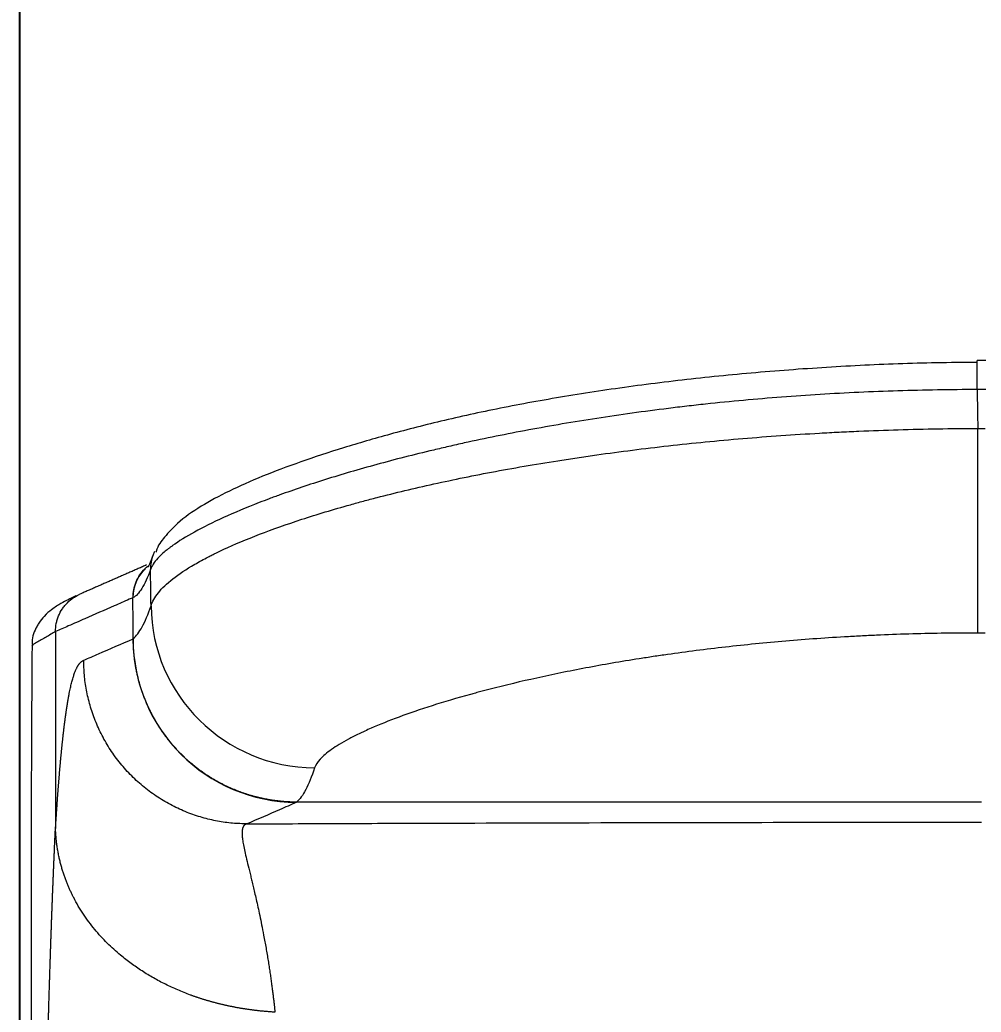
# Model space of a CAD drawing. Extents: x 8168 to 8762, y -18192 to -17772.
# Drawn here: x 8504.99 to 8528.49, y -17937.34 to -17913.08 of the extents above; entities that cross this region are included whole.
import ezdxf

# ---------------------------------------------------------------- set-up
doc = ezdxf.new("R2010")
doc.units = 0
doc.header["$MEASUREMENT"] = 0
doc.linetypes.add('HIDDEN2', pattern=[4.7625, 3.175, -1.5875])
doc.layers.get('DEFPOINTS').update_dxf_attribs({"linetype": 'CONTINUOUS'})
doc.layers.add('1', color=4, linetype='HIDDEN2')
doc.layers.add('5', color=2, linetype='CONTINUOUS')
doc.styles.get("Standard").update_dxf_attribs({"font": 'Gulim.ttf'})
doc.dimstyles.new('STANDARD$0', dxfattribs={"dimtxt": 3.5, "dimasz": 2.5, "dimexe": 0.7, "dimexo": 0.7, "dimgap": 0.5, "dimtad": 3, "dimdec": 4, "dimdsep": 46, "dimtxsty": 'Standard', "dimcen": 0, "dimclrd": 2, "dimclre": 2, "dimclrt": 4, "dimadec": 0, "dimazin": 0, "dimtp": 0.2, "dimtm": 0.1, "dimtfac": 0.5, "dimtdec": 4, "dimtmove": 1, "dimatfit": 3, "dimfxl": 0, "dimtolj": 1, "dimarcsym": 0})

# ---------------------------------------------------------------- blocks, each defined once
blk = doc.blocks.new('*D11')
at = {"layer": '5', "color": 2, "lineweight": -2}
for p, q in [((8504.993, -17960.741), (8504.993, -17907.174)), ((8551.993, -17960.741), (8551.993, -17907.174)), ((8509.993, -17907.874), (8546.993, -17907.874))]:
    blk.add_line(p, q, dxfattribs=at)
at = {"layer": '5', "color": 2}
for points in [[(8509.993, -17907.041), (8509.993, -17908.708), (8504.993, -17907.874)], [(8546.993, -17907.041), (8546.993, -17908.708), (8551.993, -17907.874)]]:
    blk.add_solid(points, dxfattribs=at)
at = {"layer": 'DEFPOINTS', "color": 0}
for p in [(8551.993, -17907.874), (8504.993, -17961.441, 0), (8551.993, -17961.441, 0)]:
    blk.add_point(p, dxfattribs=at)
at = {"layer": '5', "color": 4, "insert": (8527.593, -17902.696), "char_height": 5, "attachment_point": 5}
blk.add_mtext('\\A1;47', dxfattribs=at)

msp = doc.modelspace()

# ---------------------------------------------------------------- linework, layer by layer
at = {"layer": '1', "color": 7, "linetype": 'Continuous', "lineweight": 18}
for p, q in [((8528.599, -17921.41, 0), (8528.388, -17921.41, 0)), ((8505.288, -17928.382, 0), (8505.289, -17928.386, 0))]:
    msp.add_line(p, q, dxfattribs=at)
at = {"layer": '1', "color": 1, "linetype": 'Continuous', "lineweight": 13}
for p, q in [((8528.388, -17922.12, 0), (8528.388, -17921.41, 0)), ((8528.599, -17922.12, 0), (8528.388, -17922.12, 0)), ((8528.403, -17923.069, 0), (8528.584, -17923.069, 0)), ((8528.403, -17928.07, 0), (8528.403, -17923.069, 0)), ((8528.584, -17928.07, 0), (8528.403, -17928.07, 0)), ((8511.763, -17932.204, 0), (8511.756, -17932.208, 0))]:
    msp.add_line(p, q, dxfattribs=at)
for centre, major_axis, ratio, start_param, end_param in [((8509.185, -17926.515, 0), (0.94, -0.341), 0.991239, 3.125702, 3.494277), ((8512.196, -17927.401, 0), (3.778, -1.314), 0.990543, 3.480879, 5.044258)]:
    msp.add_ellipse(centre, major_axis=major_axis, ratio=ratio, start_param=start_param, end_param=end_param, dxfattribs=at)
at = {"layer": '1', "color": 7, "linetype": 'Continuous', "lineweight": 18}
for centre, major_axis, ratio, start_param, end_param in [((8509.185, -17926.515, 0), (0.94, -0.341), 0.991239, 3.035069, 3.125702), ((8508.757, -17927.206, 0), (0.401, -0.916), 0.99876, 3.422062, 4.301028), ((8511.756, -17928.208, 0), (1.604, -3.664), 0.998758, 4.30139, 5.870197)]:
    msp.add_ellipse(centre, major_axis=major_axis, ratio=ratio, start_param=start_param, end_param=end_param, dxfattribs=at)
for points, knots in [([(8528.388, -17921.457, 0), (8528.056, -17921.457, 0), (8527.098, -17921.464, 0), (8525.516, -17921.525, 0), (8523.661, -17921.642, 0), (8521.84, -17921.807, 0), (8520.078, -17922.016, 0), (8518.397, -17922.266, 0), (8516.818, -17922.55, 0), (8515.357, -17922.866, 0), (8514.045, -17923.205, 0), (8512.874, -17923.545, 0), (8511.828, -17923.89, 0), (8510.895, -17924.243, 0), (8510.082, -17924.603, 0), (8509.392, -17924.979, 0), (8508.886, -17925.328, 0), (8508.551, -17925.696, 0), (8508.361, -17925.932, 0), (8508.32, -17926.089, 0), (8508.318, -17926.096, 0)], [0, 0, 0, 0, 0.033348, 0.096132, 0.159422, 0.222979, 0.286471, 0.349619, 0.412243, 0.474267, 0.535483, 0.594242, 0.654834, 0.716851, 0.78057, 0.84654, 0.916231, 0.962193, 0.998224, 1, 1, 1, 1]), ([(8508.248, -17926.158, 0), (8508.22, -17926.236, 0), (8508.168, -17926.378, 0), (8508.122, -17926.451, 0), (8508.119, -17926.461, 0), (8508.119, -17926.461, 0)], [0, 0, 0, 0, 0.386342, 0.869005, 1, 1, 1, 1]), ([(8506.372, -17927.154, 0), (8506.356, -17927.163, 0), (8506.278, -17927.205, 0), (8506.054, -17927.311, 0), (8505.808, -17927.462, 0), (8505.615, -17927.623, 0), (8505.492, -17927.772, 0), (8505.432, -17927.869, 0), (8505.416, -17927.898, 0), (8505.408, -17927.913, 0), (8505.407, -17927.914, 0), (8505.407, -17927.915, 0), (8505.407, -17927.915, 0), (8505.407, -17927.915, 0), (8505.407, -17927.915, 0), (8505.407, -17927.915, 0), (8505.407, -17927.915, 0), (8505.352, -17928.017, 0), (8505.277, -17928.189, 0), (8505.299, -17928.348, 0), (8505.305, -17928.381, 0)], [0, 0, 0, 0, 0.130316, 0.50814, 0.723107, 0.854561, 0.938831, 0.95465, 0.968941, 0.969803, 0.970229, 0.970335, 0.970342, 0.970345, 0.970347, 0.970347, 0.970348, 0.970348, 0.994136, 1, 1, 1, 1]), ([(8505.864, -17928.035, 0), (8505.864, -17927.969, 0), (8505.871, -17927.904, 0), (8505.89, -17927.808, 0), (8505.898, -17927.776, 0), (8505.912, -17927.729, 0), (8505.917, -17927.714, 0), (8505.928, -17927.683, 0), (8505.934, -17927.667, 0), (8505.966, -17927.592, 0), (8505.996, -17927.534, 0), (8506.041, -17927.466, 0), (8506.051, -17927.453, 0), (8506.07, -17927.427, 0), (8506.081, -17927.414, 0), (8506.112, -17927.375, 0), (8506.134, -17927.351, 0), (8506.203, -17927.282, 0), (8506.253, -17927.241, 0), (8506.321, -17927.195, 0), (8506.335, -17927.186, 0), (8506.364, -17927.169, 0), (8506.4, -17927.148, 0), (8506.438, -17927.13, 0), (8506.462, -17927.12, 0)], [0, 0, 0, 0, 0.169621, 0.169621, 0.254431, 0.254431, 0.296837, 0.296837, 0.339242, 0.339242, 0.508863, 0.508863, 0.551268, 0.551268, 0.593673, 0.593673, 0.678484, 0.678484, 0.848105, 0.848105, 0.89051, 0.89051, 0.932915, 1, 1, 1, 1]), ([(8511.763, -17932.204, 0), (8511.753, -17932.204, 0), (8511.732, -17932.204, 0), (8511.701, -17932.204, 0), (8511.669, -17932.203, 0), (8511.637, -17932.202, 0), (8511.605, -17932.201, 0), (8511.573, -17932.199, 0), (8511.541, -17932.198, 0), (8511.509, -17932.196, 0), (8511.476, -17932.194, 0), (8511.444, -17932.191, 0), (8511.411, -17932.188, 0), (8511.378, -17932.185, 0), (8511.345, -17932.182, 0), (8511.312, -17932.178, 0), (8511.278, -17932.174, 0), (8511.245, -17932.17, 0), (8511.211, -17932.165, 0), (8511.178, -17932.16, 0), (8511.144, -17932.155, 0), (8511.11, -17932.15, 0), (8511.076, -17932.144, 0), (8511.042, -17932.138, 0), (8511.008, -17932.131, 0), (8510.973, -17932.125, 0), (8510.939, -17932.117, 0), (8510.904, -17932.11, 0), (8510.87, -17932.102, 0), (8510.835, -17932.094, 0), (8510.8, -17932.085, 0), (8510.765, -17932.077, 0), (8510.73, -17932.067, 0), (8510.695, -17932.058, 0), (8510.66, -17932.048, 0), (8510.625, -17932.038, 0), (8510.59, -17932.027, 0), (8510.555, -17932.016, 0), (8510.52, -17932.004, 0), (8510.484, -17931.993, 0), (8510.449, -17931.981, 0), (8510.413, -17931.968, 0), (8510.378, -17931.955, 0), (8510.343, -17931.942, 0), (8510.307, -17931.928, 0), (8510.271, -17931.914, 0), (8510.236, -17931.899, 0), (8510.2, -17931.884, 0), (8510.165, -17931.869, 0), (8510.129, -17931.853, 0), (8510.094, -17931.837, 0), (8510.058, -17931.821, 0), (8510.023, -17931.804, 0), (8509.987, -17931.786, 0), (8509.952, -17931.768, 0), (8509.916, -17931.75, 0), (8509.881, -17931.731, 0), (8509.846, -17931.712, 0), (8509.811, -17931.693, 0), (8509.775, -17931.673, 0), (8509.74, -17931.652, 0), (8509.705, -17931.631, 0), (8509.67, -17931.61, 0), (8509.635, -17931.588, 0), (8509.6, -17931.566, 0), (8509.566, -17931.544, 0), (8509.531, -17931.521, 0), (8509.497, -17931.497, 0), (8509.462, -17931.473, 0), (8509.428, -17931.449, 0), (8509.394, -17931.424, 0), (8509.36, -17931.398, 0), (8509.326, -17931.373, 0), (8509.292, -17931.346, 0), (8509.259, -17931.32, 0), (8509.225, -17931.292, 0), (8509.192, -17931.265, 0), (8509.159, -17931.237, 0), (8509.126, -17931.208, 0), (8509.093, -17931.179, 0), (8509.061, -17931.15, 0), (8509.029, -17931.12, 0), (8508.997, -17931.089, 0), (8508.965, -17931.058, 0), (8508.933, -17931.027, 0), (8508.902, -17930.995, 0), (8508.871, -17930.963, 0), (8508.84, -17930.93, 0), (8508.809, -17930.897, 0), (8508.779, -17930.863, 0), (8508.749, -17930.829, 0), (8508.719, -17930.794, 0), (8508.69, -17930.759, 0), (8508.66, -17930.724, 0), (8508.632, -17930.688, 0), (8508.603, -17930.652, 0), (8508.575, -17930.615, 0), (8508.547, -17930.577, 0), (8508.519, -17930.54, 0), (8508.492, -17930.501, 0), (8508.465, -17930.463, 0), (8508.439, -17930.423, 0), (8508.413, -17930.384, 0), (8508.387, -17930.344, 0), (8508.362, -17930.303, 0), (8508.337, -17930.262, 0), (8508.312, -17930.221, 0), (8508.288, -17930.179, 0), (8508.265, -17930.137, 0), (8508.241, -17930.095, 0), (8508.218, -17930.052, 0), (8508.196, -17930.008, 0), (8508.174, -17929.964, 0), (8508.153, -17929.92, 0), (8508.132, -17929.875, 0), (8508.112, -17929.83, 0), (8508.092, -17929.785, 0), (8508.072, -17929.739, 0), (8508.053, -17929.693, 0), (8508.035, -17929.646, 0), (8508.017, -17929.599, 0), (8508, -17929.552, 0), (8507.983, -17929.504, 0), (8507.967, -17929.456, 0), (8507.951, -17929.407, 0), (8507.936, -17929.358, 0), (8507.921, -17929.309, 0), (8507.907, -17929.26, 0), (8507.894, -17929.21, 0), (8507.881, -17929.16, 0), (8507.869, -17929.109, 0), (8507.858, -17929.059, 0), (8507.847, -17929.007, 0), (8507.836, -17928.956, 0), (8507.827, -17928.904, 0), (8507.818, -17928.852, 0), (8507.81, -17928.8, 0), (8507.802, -17928.748, 0), (8507.795, -17928.695, 0), (8507.789, -17928.642, 0), (8507.783, -17928.589, 0), (8507.778, -17928.535, 0), (8507.774, -17928.482, 0), (8507.771, -17928.428, 0), (8507.768, -17928.374, 0), (8507.766, -17928.32, 0), (8507.765, -17928.265, 0), (8507.765, -17928.229, 0), (8507.764, -17928.211, 0)], [0, 0, 0, 0, 0.00499, 0.010007, 0.015048, 0.020116, 0.025209, 0.030327, 0.035471, 0.040641, 0.045837, 0.051058, 0.056305, 0.061577, 0.066875, 0.072199, 0.077548, 0.082923, 0.088324, 0.09375, 0.099202, 0.104679, 0.110183, 0.115711, 0.121266, 0.126846, 0.132452, 0.138083, 0.14374, 0.149422, 0.155131, 0.160865, 0.166624, 0.172409, 0.17822, 0.184056, 0.189918, 0.195806, 0.20172, 0.207659, 0.213623, 0.219613, 0.225629, 0.231671, 0.237738, 0.243831, 0.249949, 0.256093, 0.262263, 0.268459, 0.27468, 0.280926, 0.287199, 0.293496, 0.29982, 0.306169, 0.312544, 0.318945, 0.325371, 0.331823, 0.3383, 0.344803, 0.351332, 0.357886, 0.364466, 0.371072, 0.377703, 0.38436, 0.391043, 0.397751, 0.404485, 0.411244, 0.418029, 0.42484, 0.431676, 0.438538, 0.445426, 0.45234, 0.459278, 0.466243, 0.473233, 0.480249, 0.487291, 0.494358, 0.501451, 0.508569, 0.515714, 0.522883, 0.530079, 0.5373, 0.544546, 0.551819, 0.559117, 0.56644, 0.57379, 0.581165, 0.588565, 0.595991, 0.603443, 0.610921, 0.618424, 0.625953, 0.633507, 0.641087, 0.648693, 0.656324, 0.663981, 0.671664, 0.679372, 0.687106, 0.694866, 0.702651, 0.710462, 0.718299, 0.726161, 0.734049, 0.741962, 0.749901, 0.757866, 0.765856, 0.773872, 0.781914, 0.789981, 0.798074, 0.806193, 0.814337, 0.822507, 0.830703, 0.838924, 0.847171, 0.855443, 0.863742, 0.872065, 0.880415, 0.88879, 0.897191, 0.905617, 0.914069, 0.922547, 0.93105, 0.939579, 0.948134, 0.956714, 0.96532, 0.973951, 0.982609, 0.991291, 1, 1, 1, 1]), ([(8505.29, -17928.385, 0), (8505.281, -17929.69, 0), (8505.267, -17932.391, 0), (8505.269, -17936.484, 0), (8505.259, -17940.702, 0), (8505.233, -17944.936, 0), (8505.191, -17949.16, 0), (8505.135, -17953.379, 0), (8505.073, -17957.473, 0), (8505.02, -17960.157, 0), (8504.993, -17961.441, 0)], [0, 0, 0, 0, 0.118136, 0.243851, 0.368623, 0.493479, 0.619895, 0.748485, 0.879119, 1, 1, 1, 1]), ([(8511.227, -17937.338, 0), (8511.214, -17937.337, 0), (8511.187, -17937.335, 0), (8511.147, -17937.333, 0), (8511.107, -17937.33, 0), (8511.068, -17937.327, 0), (8511.028, -17937.324, 0), (8510.989, -17937.321, 0), (8510.949, -17937.317, 0), (8510.91, -17937.314, 0), (8510.871, -17937.31, 0), (8510.832, -17937.305, 0), (8510.793, -17937.301, 0), (8510.755, -17937.297, 0), (8510.716, -17937.292, 0), (8510.678, -17937.287, 0), (8510.639, -17937.282, 0), (8510.601, -17937.277, 0), (8510.563, -17937.271, 0), (8510.525, -17937.266, 0), (8510.488, -17937.26, 0), (8510.45, -17937.254, 0), (8510.413, -17937.248, 0), (8510.376, -17937.242, 0), (8510.339, -17937.235, 0), (8510.302, -17937.228, 0), (8510.265, -17937.222, 0), (8510.229, -17937.215, 0), (8510.192, -17937.207, 0), (8510.156, -17937.2, 0), (8510.12, -17937.193, 0), (8510.084, -17937.185, 0), (8510.049, -17937.177, 0), (8510.013, -17937.17, 0), (8509.978, -17937.161, 0), (8509.943, -17937.153, 0), (8509.908, -17937.145, 0), (8509.874, -17937.136, 0), (8509.839, -17937.128, 0), (8509.805, -17937.119, 0), (8509.771, -17937.11, 0), (8509.737, -17937.101, 0), (8509.703, -17937.092, 0), (8509.67, -17937.083, 0), (8509.636, -17937.073, 0), (8509.603, -17937.064, 0), (8509.57, -17937.054, 0), (8509.538, -17937.044, 0), (8509.505, -17937.035, 0), (8509.473, -17937.025, 0), (8509.441, -17937.014, 0), (8509.409, -17937.004, 0), (8509.378, -17936.994, 0), (8509.346, -17936.983, 0), (8509.315, -17936.973, 0), (8509.284, -17936.962, 0), (8509.253, -17936.951, 0), (8509.223, -17936.941, 0), (8509.192, -17936.93, 0), (8509.068, -17936.884, 0), (8508.851, -17936.798, 0), (8508.55, -17936.659, 0), (8508.258, -17936.504, 0), (8507.977, -17936.333, 0), (8507.707, -17936.148, 0), (8507.42, -17935.923, 0), (8507.119, -17935.649, 0), (8506.814, -17935.315, 0), (8506.537, -17934.943, 0), (8506.373, -17934.665, 0), (8506.29, -17934.501, 0), (8506.272, -17934.464, 0), (8506.253, -17934.427, 0), (8506.235, -17934.389, 0), (8506.217, -17934.35, 0), (8506.2, -17934.31, 0), (8506.182, -17934.27, 0), (8506.165, -17934.228, 0), (8506.148, -17934.186, 0), (8506.131, -17934.144, 0), (8506.114, -17934.1, 0), (8506.098, -17934.056, 0), (8506.082, -17934.011, 0), (8506.066, -17933.965, 0), (8506.051, -17933.919, 0), (8506.036, -17933.872, 0), (8506.022, -17933.824, 0), (8506.008, -17933.775, 0), (8505.995, -17933.726, 0), (8505.982, -17933.676, 0), (8505.969, -17933.625, 0), (8505.957, -17933.574, 0), (8505.946, -17933.522, 0), (8505.936, -17933.469, 0), (8505.926, -17933.416, 0), (8505.916, -17933.362, 0), (8505.907, -17933.307, 0), (8505.899, -17933.252, 0), (8505.892, -17933.197, 0), (8505.886, -17933.14, 0), (8505.88, -17933.083, 0), (8505.875, -17933.026, 0), (8505.871, -17932.968, 0), (8505.867, -17932.909, 0), (8505.866, -17932.87, 0), (8505.865, -17932.85, 0)], [0, 0, 0, 0, 0.004603, 0.009199, 0.013788, 0.018369, 0.022942, 0.027508, 0.032065, 0.036613, 0.041153, 0.045684, 0.050206, 0.054719, 0.059223, 0.063716, 0.068201, 0.072675, 0.077139, 0.081593, 0.086036, 0.090468, 0.09489, 0.0993, 0.103699, 0.108087, 0.112463, 0.116828, 0.12118, 0.12552, 0.129848, 0.134164, 0.138467, 0.142757, 0.147034, 0.151298, 0.155548, 0.159785, 0.164008, 0.168218, 0.172414, 0.176595, 0.180762, 0.184915, 0.189053, 0.193176, 0.197285, 0.201378, 0.205457, 0.20952, 0.213567, 0.217599, 0.221615, 0.225615, 0.2296, 0.233568, 0.237519, 0.241455, 0.245374, 0.249276, 0.289888, 0.331022, 0.372611, 0.414581, 0.456857, 0.499359, 0.557943, 0.619366, 0.683337, 0.749503, 0.755193, 0.760979, 0.766861, 0.772837, 0.778907, 0.785071, 0.791327, 0.797674, 0.804113, 0.810642, 0.817259, 0.823965, 0.830759, 0.837638, 0.844603, 0.851652, 0.858784, 0.865999, 0.873294, 0.880669, 0.888123, 0.895654, 0.903261, 0.910944, 0.918699, 0.926528, 0.934427, 0.942395, 0.950432, 0.958536, 0.966704, 0.974937, 0.983231, 0.991586, 1, 1, 1, 1])]:
    msp.add_open_spline(points, degree=3, knots=knots, dxfattribs=at)
at = {"layer": '1', "color": 1, "linetype": 'Continuous', "lineweight": 13}
for points, knots in [([(8528.388, -17922.12, 0), (8527.738, -17922.12, 0), (8527.093, -17922.131, 0), (8525.814, -17922.171, 0), (8525.18, -17922.2, 0), (8523.921, -17922.278, 0), (8523.297, -17922.326, 0), (8522.369, -17922.411, 0), (8522.06, -17922.442, 0), (8521.677, -17922.483, 0), (8521.6, -17922.492, 0), (8521.448, -17922.509, 0), (8521.219, -17922.535, 0), (8520.993, -17922.562, 0), (8520.245, -17922.654, 0), (8519.661, -17922.735, 0), (8518.522, -17922.911, 0), (8517.968, -17923.006, 0), (8516.889, -17923.207, 0), (8516.364, -17923.313, 0), (8515.791, -17923.439, 0), (8515.728, -17923.453, 0), (8515.602, -17923.482, 0), (8515.414, -17923.524, 0), (8514.983, -17923.625, 0), (8514.626, -17923.712, 0), (8513.931, -17923.89, 0), (8513.49, -17924.011, 0), (8512.654, -17924.256, 0), (8512.259, -17924.38, 0), (8511.701, -17924.568, 0), (8511.521, -17924.631, 0), (8511.303, -17924.71, 0), (8511.26, -17924.726, 0), (8511.174, -17924.757, 0), (8511.047, -17924.804, 0), (8510.924, -17924.851, 0), (8510.524, -17925.007, 0), (8510.232, -17925.13, 0), (8509.705, -17925.37, 0), (8509.47, -17925.487, 0), (8509.055, -17925.716, 0), (8508.876, -17925.827, 0), (8508.707, -17925.948, 0), (8508.688, -17925.961, 0), (8508.652, -17925.988, 0), (8508.6, -17926.027, 0), (8508.488, -17926.118, 0), (8508.41, -17926.193, 0), (8508.275, -17926.339, 0), (8508.216, -17926.43, 0), (8508.186, -17926.516, 0)], [0, 0, 0, 0, 0.0625, 0.0625, 0.125, 0.125, 0.1875, 0.1875, 0.21875, 0.21875, 0.226562, 0.226562, 0.234375, 0.25, 0.25, 0.3125, 0.3125, 0.375, 0.375, 0.4375, 0.4375, 0.445312, 0.445312, 0.453125, 0.46875, 0.5, 0.5, 0.5625, 0.5625, 0.625, 0.625, 0.65625, 0.65625, 0.664062, 0.664062, 0.671875, 0.6875, 0.6875, 0.75, 0.75, 0.8125, 0.8125, 0.875, 0.875, 0.882812, 0.882812, 0.890625, 0.90625, 0.9375, 0.9375, 1, 1, 1, 1]), ([(8508.2, -17927.407, 0), (8508.229, -17927.303, 0), (8508.289, -17927.195, 0), (8508.467, -17926.974, 0), (8508.586, -17926.861, 0), (8508.882, -17926.629, 0), (8509.059, -17926.511, 0), (8509.371, -17926.33, 0), (8509.482, -17926.269, 0), (8509.631, -17926.192, 0), (8509.661, -17926.177, 0), (8509.723, -17926.146, 0), (8509.816, -17926.1, 0), (8509.913, -17926.054, 0), (8510.244, -17925.9, 0), (8510.536, -17925.778, 0), (8511.171, -17925.533, 0), (8511.515, -17925.411, 0), (8512.254, -17925.17, 0), (8512.65, -17925.05, 0), (8513.125, -17924.918, 0), (8513.179, -17924.903, 0), (8513.286, -17924.873, 0), (8513.447, -17924.83, 0), (8513.831, -17924.729, 0), (8514.172, -17924.644, 0), (8514.866, -17924.478, 0), (8515.349, -17924.371, 0), (8516.353, -17924.167, 0), (8516.875, -17924.069, 0), (8517.686, -17923.93, 0), (8517.962, -17923.885, 0), (8518.312, -17923.83, 0), (8518.383, -17923.819, 0), (8518.524, -17923.798, 0), (8518.737, -17923.766, 0), (8518.951, -17923.735, 0), (8519.667, -17923.634, 0), (8520.251, -17923.56, 0), (8521.44, -17923.427, 0), (8522.045, -17923.367, 0), (8523.276, -17923.264, 0), (8523.902, -17923.219, 0), (8524.618, -17923.179, 0), (8524.698, -17923.174, 0), (8524.857, -17923.166, 0), (8525.097, -17923.153, 0), (8525.337, -17923.142, 0), (8525.818, -17923.121, 0), (8526.14, -17923.11, 0), (8527.106, -17923.081, 0), (8527.753, -17923.07, 0), (8528.403, -17923.069, 0)], [0, 0, 0, 0, 0.0625, 0.0625, 0.125, 0.125, 0.1875, 0.1875, 0.21875, 0.21875, 0.226562, 0.226562, 0.234375, 0.25, 0.25, 0.3125, 0.3125, 0.375, 0.375, 0.4375, 0.4375, 0.445312, 0.445312, 0.453125, 0.46875, 0.5, 0.5, 0.5625, 0.5625, 0.625, 0.625, 0.65625, 0.65625, 0.664062, 0.664062, 0.671875, 0.6875, 0.6875, 0.75, 0.75, 0.8125, 0.8125, 0.875, 0.875, 0.882812, 0.882812, 0.890625, 0.90625, 0.90625, 0.9375, 0.9375, 1, 1, 1, 1]), ([(8507.76, -17927.206, 0), (8507.76, -17927.14, 0), (8507.766, -17927.075, 0), (8507.792, -17926.946, 0), (8507.811, -17926.883, 0), (8507.861, -17926.762, 0), (8507.891, -17926.704, 0), (8507.964, -17926.595, 0), (8508.006, -17926.544, 0), (8508.072, -17926.478, 0), (8508.093, -17926.458, 0), (8508.115, -17926.44, 0)], [0, 0, 0, 0, 0.225409, 0.225409, 0.450819, 0.450819, 0.676228, 0.676228, 0.901637, 0.901637, 1, 1, 1, 1]), ([(8507.758, -17927.207, 0), (8507.727, -17927.22, 0), (8507.697, -17927.233, 0), (8507.545, -17927.3, 0), (8507.423, -17927.353, 0), (8507.062, -17927.511, 0), (8506.823, -17927.616, 0), (8506.448, -17927.78, 0), (8506.313, -17927.839, 0), (8506.073, -17927.944, 0), (8505.969, -17927.989, 0), (8505.864, -17928.035, 0)], [0, 0, 0, 0, 0.048144, 0.048144, 0.240718, 0.240718, 0.620359, 0.620359, 0.834632, 0.834632, 1, 1, 1, 1]), ([(8507.76, -17927.206, 0), (8507.76, -17927.206, 0), (8507.76, -17927.206, 0), (8507.759, -17927.206, 0), (8507.759, -17927.207, 0), (8507.758, -17927.207, 0)], [0, 0, 0, 0, 0.051873, 0.051873, 1, 1, 1, 1]), ([(8505.864, -17928.035, 0), (8505.79, -17928.079, 0), (8505.712, -17928.124, 0), (8505.556, -17928.214, 0), (8505.477, -17928.259, 0), (8505.381, -17928.315, 0), (8505.362, -17928.326, 0), (8505.336, -17928.343, 0), (8505.327, -17928.348, 0), (8505.315, -17928.356, 0), (8505.312, -17928.359, 0), (8505.306, -17928.363, 0), (8505.305, -17928.365, 0), (8505.301, -17928.367, 0), (8505.299, -17928.369, 0), (8505.292, -17928.374, 0), (8505.289, -17928.378, 0), (8505.288, -17928.382, 0)], [0, 0, 0, 0, 0.384726, 0.384726, 0.769452, 0.769452, 0.865633, 0.865633, 0.913724, 0.913724, 0.937769, 0.937769, 0.949792, 0.949792, 0.961815, 0.961815, 1, 1, 1, 1]), ([(8506.554, -17928.736, 0), (8506.675, -17928.683, 0), (8506.797, -17928.63, 0), (8507.199, -17928.456, 0), (8507.479, -17928.334, 0), (8507.76, -17928.213, 0)], [0, 0, 0, 0, 0.302721, 0.302721, 1, 1, 1, 1]), ([(8528.403, -17928.07, 0), (8527.871, -17928.07, 0), (8527.341, -17928.078, 0), (8526.551, -17928.1, 0), (8526.289, -17928.11, 0), (8525.895, -17928.126, 0), (8525.765, -17928.132, 0), (8525.503, -17928.145, 0), (8525.372, -17928.152, 0), (8524.723, -17928.189, 0), (8524.213, -17928.225, 0), (8523.212, -17928.31, 0), (8522.72, -17928.359, 0), (8521.756, -17928.469, 0), (8521.283, -17928.529, 0), (8520.704, -17928.612, 0), (8520.588, -17928.629, 0), (8520.416, -17928.655, 0), (8520.359, -17928.664, 0), (8520.245, -17928.681, 0), (8519.962, -17928.725, 0), (8519.685, -17928.771, 0), (8519.034, -17928.884, 0), (8518.616, -17928.963, 0), (8517.814, -17929.127, 0), (8517.429, -17929.212, 0), (8516.876, -17929.344, 0), (8516.696, -17929.388, 0), (8516.432, -17929.456, 0), (8516.345, -17929.479, 0), (8516.216, -17929.513, 0), (8516.173, -17929.525, 0), (8516.088, -17929.548, 0), (8515.71, -17929.651, 0), (8515.359, -17929.755, 0), (8514.778, -17929.94, 0), (8514.509, -17930.032, 0), (8514.012, -17930.216, 0), (8513.784, -17930.308, 0), (8513.526, -17930.421, 0), (8513.45, -17930.455, 0), (8513.378, -17930.488, 0), (8513.33, -17930.511, 0), (8513.306, -17930.522, 0), (8513.191, -17930.578, 0), (8513.104, -17930.622, 0), (8512.863, -17930.752, 0), (8512.725, -17930.836, 0), (8512.496, -17930.998, 0), (8512.404, -17931.076, 0), (8512.265, -17931.227, 0), (8512.219, -17931.299, 0), (8512.196, -17931.368, 0)], [0, 0, 0, 0, 0.0625, 0.0625, 0.09375, 0.09375, 0.109375, 0.109375, 0.125, 0.125, 0.1875, 0.1875, 0.25, 0.25, 0.3125, 0.3125, 0.328125, 0.328125, 0.335937, 0.335937, 0.34375, 0.375, 0.375, 0.4375, 0.4375, 0.5, 0.5, 0.53125, 0.53125, 0.546875, 0.546875, 0.554687, 0.554687, 0.5625, 0.625, 0.625, 0.6875, 0.6875, 0.75, 0.75, 0.765625, 0.773437, 0.773437, 0.78125, 0.78125, 0.8125, 0.8125, 0.875, 0.875, 0.9375, 0.9375, 1, 1, 1, 1]), ([(8505.865, -17932.85, 0), (8505.866, -17932.837, 0), (8505.867, -17932.811, 0), (8505.87, -17932.772, 0), (8505.872, -17932.734, 0), (8505.875, -17932.696, 0), (8505.877, -17932.657, 0), (8505.88, -17932.62, 0), (8505.882, -17932.582, 0), (8505.885, -17932.544, 0), (8505.887, -17932.507, 0), (8505.89, -17932.47, 0), (8505.892, -17932.433, 0), (8505.895, -17932.396, 0), (8505.897, -17932.359, 0), (8505.9, -17932.323, 0), (8505.902, -17932.287, 0), (8505.905, -17932.251, 0), (8505.907, -17932.215, 0), (8505.91, -17932.179, 0), (8505.912, -17932.143, 0), (8505.915, -17932.108, 0), (8505.917, -17932.073, 0), (8505.92, -17932.038, 0), (8505.922, -17932.003, 0), (8505.925, -17931.969, 0), (8505.928, -17931.934, 0), (8505.93, -17931.9, 0), (8505.933, -17931.866, 0), (8505.935, -17931.833, 0), (8505.938, -17931.799, 0), (8505.941, -17931.765, 0), (8505.943, -17931.732, 0), (8505.946, -17931.699, 0), (8505.949, -17931.666, 0), (8505.951, -17931.634, 0), (8505.954, -17931.601, 0), (8505.957, -17931.569, 0), (8505.959, -17931.537, 0), (8505.962, -17931.505, 0), (8505.965, -17931.473, 0), (8505.967, -17931.442, 0), (8505.97, -17931.41, 0), (8505.973, -17931.379, 0), (8505.975, -17931.348, 0), (8505.978, -17931.317, 0), (8505.981, -17931.287, 0), (8505.984, -17931.256, 0), (8505.986, -17931.226, 0), (8505.989, -17931.196, 0), (8505.992, -17931.166, 0), (8505.995, -17931.137, 0), (8505.997, -17931.107, 0), (8506, -17931.078, 0), (8506.003, -17931.049, 0), (8506.006, -17931.02, 0), (8506.008, -17930.991, 0), (8506.011, -17930.963, 0), (8506.014, -17930.934, 0), (8506.017, -17930.906, 0), (8506.02, -17930.878, 0), (8506.022, -17930.851, 0), (8506.025, -17930.823, 0), (8506.028, -17930.796, 0), (8506.031, -17930.768, 0), (8506.034, -17930.741, 0), (8506.037, -17930.715, 0), (8506.04, -17930.688, 0), (8506.042, -17930.661, 0), (8506.045, -17930.635, 0), (8506.048, -17930.609, 0), (8506.051, -17930.583, 0), (8506.054, -17930.558, 0), (8506.057, -17930.532, 0), (8506.06, -17930.507, 0), (8506.063, -17930.482, 0), (8506.066, -17930.457, 0), (8506.069, -17930.432, 0), (8506.072, -17930.407, 0), (8506.075, -17930.383, 0), (8506.077, -17930.359, 0), (8506.08, -17930.335, 0), (8506.083, -17930.311, 0), (8506.086, -17930.287, 0), (8506.089, -17930.264, 0), (8506.092, -17930.241, 0), (8506.095, -17930.218, 0), (8506.098, -17930.195, 0), (8506.101, -17930.172, 0), (8506.104, -17930.15, 0), (8506.107, -17930.127, 0), (8506.11, -17930.105, 0), (8506.114, -17930.083, 0), (8506.117, -17930.061, 0), (8506.12, -17930.04, 0), (8506.123, -17930.019, 0), (8506.126, -17929.997, 0), (8506.129, -17929.976, 0), (8506.132, -17929.956, 0), (8506.135, -17929.935, 0), (8506.138, -17929.915, 0), (8506.141, -17929.894, 0), (8506.144, -17929.874, 0), (8506.147, -17929.854, 0), (8506.151, -17929.835, 0), (8506.154, -17929.815, 0), (8506.157, -17929.796, 0), (8506.16, -17929.777, 0), (8506.163, -17929.758, 0), (8506.166, -17929.739, 0), (8506.169, -17929.721, 0), (8506.173, -17929.702, 0), (8506.176, -17929.684, 0), (8506.179, -17929.666, 0), (8506.182, -17929.648, 0), (8506.185, -17929.631, 0), (8506.189, -17929.613, 0), (8506.192, -17929.596, 0), (8506.195, -17929.579, 0), (8506.198, -17929.562, 0), (8506.21, -17929.504, 0), (8506.229, -17929.41, 0), (8506.257, -17929.29, 0), (8506.286, -17929.183, 0), (8506.316, -17929.087, 0), (8506.347, -17929.004, 0), (8506.371, -17928.949, 0), (8506.387, -17928.916, 0), (8506.397, -17928.898, 0), (8506.407, -17928.88, 0), (8506.417, -17928.864, 0), (8506.427, -17928.848, 0), (8506.438, -17928.834, 0), (8506.449, -17928.82, 0), (8506.46, -17928.807, 0), (8506.471, -17928.795, 0), (8506.482, -17928.784, 0), (8506.493, -17928.774, 0), (8506.505, -17928.764, 0), (8506.517, -17928.756, 0), (8506.529, -17928.748, 0), (8506.541, -17928.741, 0), (8506.55, -17928.738, 0), (8506.554, -17928.736, 0)], [0, 0, 0, 0, 0.004105, 0.008211, 0.012319, 0.016427, 0.020536, 0.024646, 0.028758, 0.03287, 0.036984, 0.041099, 0.045216, 0.049334, 0.053454, 0.057575, 0.061698, 0.065823, 0.069949, 0.074077, 0.078207, 0.082339, 0.086473, 0.090609, 0.094747, 0.098887, 0.103029, 0.107174, 0.111321, 0.11547, 0.119622, 0.123776, 0.127933, 0.132092, 0.136254, 0.140418, 0.144586, 0.148756, 0.152929, 0.157105, 0.161284, 0.165466, 0.169652, 0.17384, 0.178031, 0.182226, 0.186424, 0.190626, 0.194831, 0.199039, 0.203251, 0.207466, 0.211685, 0.215908, 0.220135, 0.224365, 0.228599, 0.232837, 0.237079, 0.241325, 0.245575, 0.24983, 0.254088, 0.258351, 0.262618, 0.266889, 0.271164, 0.275444, 0.279729, 0.284018, 0.288311, 0.292609, 0.296912, 0.30122, 0.305532, 0.309849, 0.314172, 0.318499, 0.322831, 0.327168, 0.33151, 0.335857, 0.340209, 0.344567, 0.34893, 0.353298, 0.357672, 0.36205, 0.366435, 0.370825, 0.37522, 0.379622, 0.384028, 0.388441, 0.392859, 0.397283, 0.401713, 0.406149, 0.410591, 0.415038, 0.419492, 0.423952, 0.428418, 0.43289, 0.437368, 0.441852, 0.446343, 0.45084, 0.455344, 0.459854, 0.46437, 0.468893, 0.473423, 0.477959, 0.482502, 0.487051, 0.491607, 0.49617, 0.50074, 0.505317, 0.5099, 0.548611, 0.588238, 0.628804, 0.670329, 0.712835, 0.756341, 0.769562, 0.783048, 0.796802, 0.810822, 0.825109, 0.839664, 0.854486, 0.869577, 0.884937, 0.900566, 0.916464, 0.932631, 0.949068, 0.965775, 0.982752, 1, 1, 1, 1]), ([(8511.756, -17932.208, 0), (8511.617, -17932.268, 0), (8511.479, -17932.329, 0), (8511.077, -17932.505, 0), (8510.813, -17932.62, 0), (8510.55, -17932.735, 0)], [0, 0, 0, 0, 0.343837, 0.343837, 1, 1, 1, 1]), ([(8505.556, -17944.809, 0), (8505.557, -17944.786, 0), (8505.557, -17944.739, 0), (8505.558, -17944.67, 0), (8505.558, -17944.6, 0), (8505.559, -17944.53, 0), (8505.56, -17944.461, 0), (8505.561, -17944.391, 0), (8505.562, -17944.322, 0), (8505.562, -17944.253, 0), (8505.563, -17944.183, 0), (8505.564, -17944.114, 0), (8505.565, -17944.046, 0), (8505.566, -17943.977, 0), (8505.566, -17943.908, 0), (8505.567, -17943.839, 0), (8505.568, -17943.771, 0), (8505.569, -17943.702, 0), (8505.57, -17943.634, 0), (8505.571, -17943.566, 0), (8505.572, -17943.498, 0), (8505.572, -17943.43, 0), (8505.573, -17943.362, 0), (8505.574, -17943.294, 0), (8505.575, -17943.226, 0), (8505.576, -17943.159, 0), (8505.577, -17943.091, 0), (8505.578, -17943.024, 0), (8505.579, -17942.956, 0), (8505.58, -17942.889, 0), (8505.581, -17942.822, 0), (8505.582, -17942.755, 0), (8505.583, -17942.688, 0), (8505.584, -17942.621, 0), (8505.585, -17942.555, 0), (8505.586, -17942.488, 0), (8505.587, -17942.422, 0), (8505.588, -17942.355, 0), (8505.589, -17942.289, 0), (8505.59, -17942.223, 0), (8505.591, -17942.157, 0), (8505.592, -17942.091, 0), (8505.593, -17942.025, 0), (8505.594, -17941.959, 0), (8505.595, -17941.893, 0), (8505.596, -17941.828, 0), (8505.598, -17941.762, 0), (8505.599, -17941.697, 0), (8505.6, -17941.632, 0), (8505.601, -17941.567, 0), (8505.602, -17941.501, 0), (8505.603, -17941.436, 0), (8505.604, -17941.372, 0), (8505.606, -17941.307, 0), (8505.607, -17941.242, 0), (8505.608, -17941.178, 0), (8505.609, -17941.113, 0), (8505.61, -17941.049, 0), (8505.611, -17940.985, 0), (8505.613, -17940.92, 0), (8505.614, -17940.856, 0), (8505.615, -17940.792, 0), (8505.616, -17940.729, 0), (8505.618, -17940.665, 0), (8505.619, -17940.601, 0), (8505.62, -17940.538, 0), (8505.621, -17940.474, 0), (8505.623, -17940.411, 0), (8505.624, -17940.348, 0), (8505.625, -17940.284, 0), (8505.627, -17940.221, 0), (8505.628, -17940.158, 0), (8505.629, -17940.096, 0), (8505.631, -17940.033, 0), (8505.632, -17939.97, 0), (8505.633, -17939.908, 0), (8505.635, -17939.845, 0), (8505.636, -17939.783, 0), (8505.637, -17939.721, 0), (8505.639, -17939.659, 0), (8505.64, -17939.597, 0), (8505.641, -17939.535, 0), (8505.643, -17939.473, 0), (8505.644, -17939.411, 0), (8505.646, -17939.35, 0), (8505.647, -17939.288, 0), (8505.649, -17939.227, 0), (8505.65, -17939.165, 0), (8505.651, -17939.104, 0), (8505.653, -17939.043, 0), (8505.654, -17938.982, 0), (8505.656, -17938.921, 0), (8505.657, -17938.86, 0), (8505.659, -17938.8, 0), (8505.66, -17938.739, 0), (8505.662, -17938.679, 0), (8505.663, -17938.618, 0), (8505.665, -17938.558, 0), (8505.666, -17938.498, 0), (8505.668, -17938.438, 0), (8505.669, -17938.378, 0), (8505.671, -17938.318, 0), (8505.672, -17938.258, 0), (8505.674, -17938.198, 0), (8505.676, -17938.139, 0), (8505.677, -17938.079, 0), (8505.679, -17938.02, 0), (8505.68, -17937.961, 0), (8505.682, -17937.885, 0), (8505.685, -17937.793, 0), (8505.688, -17937.685, 0), (8505.691, -17937.578, 0), (8505.694, -17937.471, 0), (8505.697, -17937.364, 0), (8505.7, -17937.258, 0), (8505.703, -17937.152, 0), (8505.706, -17937.047, 0), (8505.709, -17936.943, 0), (8505.712, -17936.839, 0), (8505.716, -17936.735, 0), (8505.719, -17936.632, 0), (8505.722, -17936.529, 0), (8505.725, -17936.427, 0), (8505.728, -17936.325, 0), (8505.732, -17936.223, 0), (8505.735, -17936.123, 0), (8505.738, -17936.022, 0), (8505.742, -17935.922, 0), (8505.745, -17935.823, 0), (8505.748, -17935.724, 0), (8505.752, -17935.625, 0), (8505.755, -17935.527, 0), (8505.758, -17935.43, 0), (8505.762, -17935.333, 0), (8505.765, -17935.236, 0), (8505.769, -17935.14, 0), (8505.772, -17935.044, 0), (8505.776, -17934.949, 0), (8505.779, -17934.854, 0), (8505.783, -17934.76, 0), (8505.786, -17934.666, 0), (8505.79, -17934.573, 0), (8505.793, -17934.48, 0), (8505.797, -17934.387, 0), (8505.801, -17934.295, 0), (8505.804, -17934.204, 0), (8505.808, -17934.113, 0), (8505.812, -17934.022, 0), (8505.815, -17933.932, 0), (8505.819, -17933.843, 0), (8505.823, -17933.754, 0), (8505.826, -17933.665, 0), (8505.83, -17933.577, 0), (8505.834, -17933.489, 0), (8505.838, -17933.402, 0), (8505.841, -17933.315, 0), (8505.845, -17933.229, 0), (8505.849, -17933.143, 0), (8505.853, -17933.058, 0), (8505.857, -17932.973, 0), (8505.861, -17932.889, 0), (8505.863, -17932.833, 0), (8505.864, -17932.805, 0)], [0, 0, 0, 0, 0.00485, 0.009697, 0.014541, 0.019382, 0.024219, 0.029054, 0.033886, 0.038715, 0.043541, 0.048365, 0.053186, 0.058004, 0.06282, 0.067634, 0.072445, 0.077254, 0.082061, 0.086865, 0.091668, 0.096468, 0.101267, 0.106063, 0.110858, 0.115651, 0.120443, 0.125232, 0.130021, 0.134808, 0.139593, 0.144377, 0.14916, 0.153942, 0.158722, 0.163502, 0.16828, 0.173058, 0.177834, 0.18261, 0.187386, 0.19216, 0.196934, 0.201708, 0.206481, 0.211253, 0.216026, 0.220798, 0.22557, 0.230341, 0.235113, 0.239885, 0.244657, 0.249429, 0.254201, 0.258973, 0.263746, 0.26852, 0.273293, 0.278068, 0.282843, 0.287618, 0.292395, 0.297172, 0.30195, 0.306729, 0.311509, 0.31629, 0.321072, 0.325856, 0.33064, 0.335426, 0.340214, 0.345003, 0.349793, 0.354585, 0.359379, 0.364175, 0.368972, 0.373771, 0.378572, 0.383375, 0.38818, 0.392987, 0.397796, 0.402608, 0.407422, 0.412238, 0.417056, 0.421878, 0.426701, 0.431527, 0.436356, 0.441188, 0.446023, 0.45086, 0.4557, 0.460543, 0.465389, 0.470239, 0.475091, 0.479947, 0.484806, 0.489668, 0.494534, 0.499403, 0.504276, 0.509152, 0.514032, 0.523003, 0.531976, 0.54095, 0.549927, 0.558907, 0.56789, 0.576876, 0.585866, 0.59486, 0.603859, 0.612863, 0.621872, 0.630887, 0.639907, 0.648934, 0.657968, 0.667008, 0.676056, 0.685112, 0.694176, 0.703248, 0.712329, 0.721418, 0.730518, 0.739627, 0.748746, 0.757876, 0.767016, 0.776168, 0.785331, 0.794506, 0.803693, 0.812892, 0.822105, 0.83133, 0.840569, 0.849821, 0.859088, 0.868369, 0.877665, 0.886976, 0.896303, 0.905645, 0.915003, 0.924378, 0.933769, 0.943177, 0.952602, 0.962045, 0.971506, 0.980986, 0.990483, 1, 1, 1, 1]), ([(8510.55, -17932.735, 0), (8510.548, -17932.736, 0), (8510.543, -17932.737, 0), (8510.537, -17932.738, 0), (8510.531, -17932.74, 0), (8510.525, -17932.742, 0), (8510.52, -17932.744, 0), (8510.514, -17932.746, 0), (8510.509, -17932.748, 0), (8510.504, -17932.751, 0), (8510.499, -17932.754, 0), (8510.494, -17932.757, 0), (8510.489, -17932.76, 0), (8510.485, -17932.764, 0), (8510.48, -17932.767, 0), (8510.476, -17932.771, 0), (8510.472, -17932.776, 0), (8510.468, -17932.78, 0), (8510.464, -17932.785, 0), (8510.461, -17932.789, 0), (8510.458, -17932.794, 0), (8510.454, -17932.8, 0), (8510.451, -17932.805, 0), (8510.448, -17932.811, 0), (8510.446, -17932.817, 0), (8510.443, -17932.823, 0), (8510.441, -17932.83, 0), (8510.438, -17932.836, 0), (8510.436, -17932.843, 0), (8510.434, -17932.851, 0), (8510.433, -17932.858, 0), (8510.431, -17932.866, 0), (8510.43, -17932.874, 0), (8510.428, -17932.882, 0), (8510.427, -17932.89, 0), (8510.426, -17932.899, 0), (8510.425, -17932.908, 0), (8510.425, -17932.917, 0), (8510.424, -17932.927, 0), (8510.424, -17932.936, 0), (8510.423, -17932.946, 0), (8510.423, -17932.957, 0), (8510.423, -17932.967, 0), (8510.424, -17932.978, 0), (8510.424, -17932.989, 0), (8510.425, -17933.001, 0), (8510.425, -17933.012, 0), (8510.426, -17933.024, 0), (8510.427, -17933.036, 0), (8510.428, -17933.049, 0), (8510.429, -17933.061, 0), (8510.431, -17933.074, 0), (8510.436, -17933.122, 0), (8510.451, -17933.212, 0), (8510.481, -17933.365, 0), (8510.522, -17933.547, 0), (8510.573, -17933.761, 0), (8510.622, -17933.961, 0), (8510.663, -17934.133, 0), (8510.695, -17934.267, 0), (8510.731, -17934.416, 0), (8510.769, -17934.583, 0), (8510.811, -17934.77, 0), (8510.856, -17934.976, 0), (8510.903, -17935.205, 0), (8510.945, -17935.42, 0), (8510.981, -17935.612, 0), (8511.01, -17935.77, 0), (8511.036, -17935.925, 0), (8511.061, -17936.075, 0), (8511.084, -17936.221, 0), (8511.105, -17936.362, 0), (8511.124, -17936.497, 0), (8511.142, -17936.626, 0), (8511.159, -17936.748, 0), (8511.173, -17936.864, 0), (8511.187, -17936.974, 0), (8511.199, -17937.075, 0), (8511.21, -17937.17, 0), (8511.219, -17937.256, 0), (8511.225, -17937.311, 0), (8511.227, -17937.338, 0)], [0, 0, 0, 0, 0.004784, 0.009578, 0.014381, 0.019193, 0.024016, 0.028848, 0.03369, 0.038542, 0.043404, 0.048275, 0.053157, 0.058049, 0.06295, 0.067862, 0.072784, 0.077716, 0.082658, 0.08761, 0.092573, 0.097546, 0.102529, 0.107523, 0.112527, 0.117542, 0.122567, 0.127603, 0.132649, 0.137706, 0.142773, 0.147851, 0.15294, 0.15804, 0.16315, 0.168272, 0.173404, 0.178547, 0.183701, 0.188866, 0.194042, 0.199229, 0.204427, 0.209636, 0.214856, 0.220088, 0.22533, 0.230584, 0.235849, 0.241126, 0.246413, 0.251712, 0.257023, 0.302821, 0.350907, 0.401296, 0.454, 0.509029, 0.533188, 0.559271, 0.587278, 0.61721, 0.649068, 0.682851, 0.71856, 0.756196, 0.779504, 0.801805, 0.823097, 0.843382, 0.862659, 0.880928, 0.898189, 0.914442, 0.929688, 0.943926, 0.957156, 0.969378, 0.980593, 0.9908, 1, 1, 1, 1]), ([(8510.55, -17932.735, 0), (8511.286, -17932.732, 0), (8512.024, -17932.729, 0), (8513.134, -17932.725, 0), (8513.69, -17932.722, 0), (8514.248, -17932.72, 0), (8514.62, -17932.719, 0), (8514.806, -17932.718, 0), (8516.481, -17932.713, 0), (8519.467, -17932.704, 0), (8523.967, -17932.696, 0), (8526.982, -17932.694, 0), (8528.493, -17932.694, 0)], [0, 0, 0, 0, 0.125, 0.125, 0.1875, 0.21875, 0.21875, 0.25, 0.25, 0.5, 0.75, 1, 1, 1, 1])]:
    msp.add_open_spline(points, degree=3, knots=knots, dxfattribs=at)
for points in [[(8528.388, -17922.12, 0), (8528.393, -17922.436, 0), (8528.398, -17922.752, 0), (8528.403, -17923.069, 0)], [(8508.186, -17926.516, 0), (8508.116, -17926.711, 0), (8507.974, -17927.02, 0), (8507.832, -17927.17, 0), (8507.76, -17927.205, 0)], [(8508.2, -17927.407, 0), (8508.195, -17927.11, 0), (8508.191, -17926.813, 0), (8508.186, -17926.516, 0)], [(8507.764, -17928.207, 0), (8507.837, -17928.148, 0), (8507.983, -17927.955, 0), (8508.128, -17927.615, 0), (8508.2, -17927.407, 0)], [(8507.76, -17928.213, 0), (8507.761, -17928.212, 0), (8507.763, -17928.211, 0), (8507.764, -17928.211, 0)], [(8512.196, -17931.368, 0), (8512.124, -17931.583, 0), (8511.979, -17931.937, 0), (8511.833, -17932.138, 0), (8511.76, -17932.2, 0)]]:
    msp.add_open_spline(points, degree=3, dxfattribs=at)
at = {"layer": '1', "color": 7, "linetype": 'Continuous', "lineweight": 18}
for points, degree in [([(8508.091, -17926.406, 0), (8507.276, -17926.763, 0), (8506.462, -17927.12, 0)], 2), ([(8507.76, -17928.213, 0), (8507.759, -17927.877, 0), (8507.758, -17927.542, 0), (8507.758, -17927.207, 0)], 3), ([(8505.864, -17928.035, 0), (8505.864, -17929.625, 0), (8505.864, -17931.215, 0), (8505.864, -17932.805, 0)], 3), ([(8528.493, -17932.204, 0), (8511.762, -17932.204, 0)], 1), ([(8505.864, -17932.805, 0), (8505.865, -17932.82, 0), (8505.865, -17932.835, 0), (8505.865, -17932.85, 0)], 3)]:
    msp.add_open_spline(points, degree=degree, dxfattribs=at)
at = {"layer": '1', "color": 1, "linetype": 'Continuous', "lineweight": 13}
msp.add_rational_spline([(8510.55, -17932.735, 0), (8506.557, -17932.732, 0), (8506.554, -17928.736, 0)], [1, 0.707390265081, 1], degree=2, dxfattribs=at)

# ---------------------------------------------------------------- dimensions: what is measured, and where the dimension line sits
at = {"layer": '5'}
dim = msp.add_linear_dim(base=(8551.993, -17907.874), p1=(8504.993, -17961.441, 0), p2=(8551.993, -17961.441, 0), dimstyle='STANDARD$0', override={"dimtxt": 5, "dimasz": 5, "dimdec": 1, "dimzin": 9, "dimtdec": 1, "dimfxl": 1.25, "dimtfill": 1}, dxfattribs=at)
dim.commit()
dim.dimension.update_dxf_attribs({"geometry": '*D11', "text_midpoint": (8527.593, -17905.766), "dimtype": 128})

doc.saveas('drawing.dxf')
